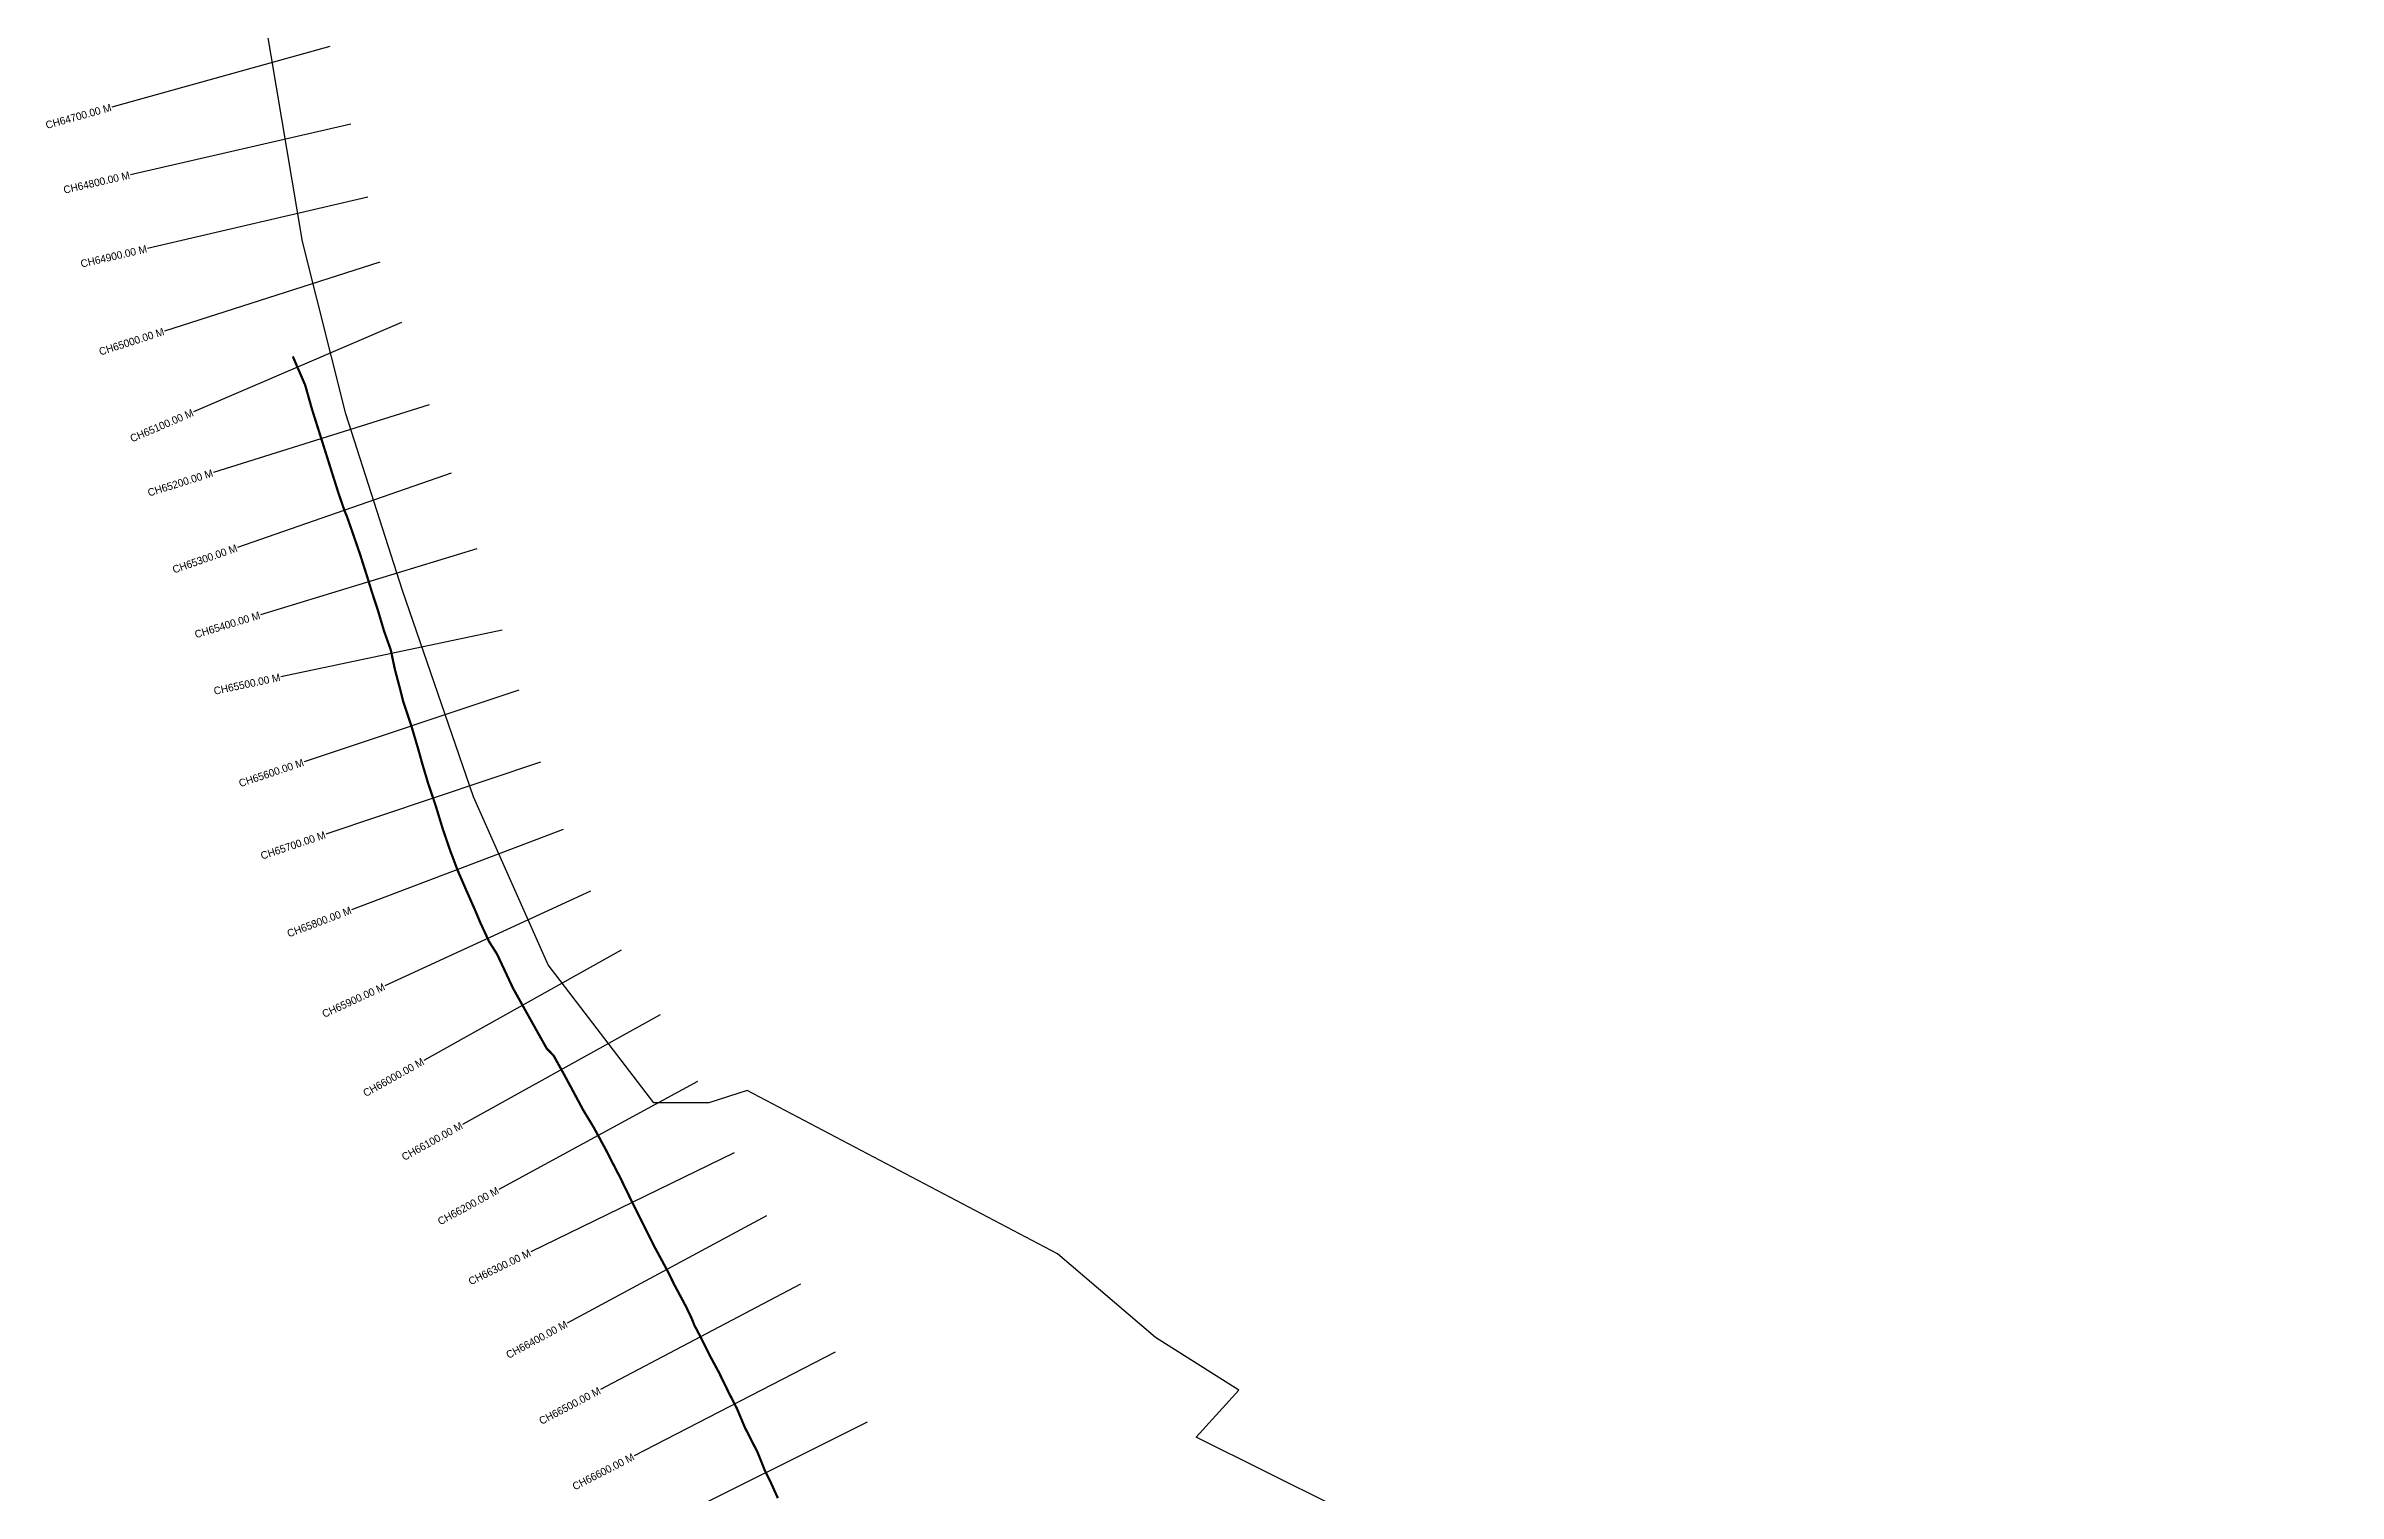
# Model space of a CAD drawing. Header units: metres. Extents: x 259750 to 267842, y 2170940 to 2178220.
# Drawn here: x 259875 to 262915, y 2172425 to 2174345 of the extents above; entities that cross this region are included whole.
import ezdxf
from ezdxf.enums import TextEntityAlignment as Align

# ---------------------------------------------------------------- set-up
doc = ezdxf.new("R2010")
doc.units = ezdxf.units.M
for name, color, linetype in [('CS', 134, 'Continuous'), ('CSMark', 6, 'Continuous'), ('NATURALLY PROTECTED', 3, 'Continuous'), ('village', 3, 'Continuous')]:
    doc.layers.add(name, color=color, linetype=linetype)

msp = doc.modelspace()

# ---------------------------------------------------------------- linework, layer by layer
at = {"layer": 'CS'}
for p, q in [((260251.2, 2174344.4), (259962.2, 2174264.1)), ((260279.1, 2174241.5), (259986.7, 2174174.2)), ((260301.5, 2174144.4), (260009.3, 2174076.4)), ((260317.7, 2174058.3), (260032, 2173966.8)), ((260346.1, 2173978), (260070.5, 2173859.5)), ((260383, 2173868.9), (260096.8, 2173779.1)), ((260412.3, 2173778.1), (260128.9, 2173679.6)), ((260446.2, 2173678), (260159.3, 2173590.3)), ((260479.8, 2173570), (260186.3, 2173507.8)), ((260501.7, 2173490.1), (260217.1, 2173395)), ((260530.4, 2173394.7), (260246.1, 2173299)), ((260560.6, 2173305.4), (260280.1, 2173198.9)), ((260596.8, 2173223.4), (260324.3, 2173097.8)), ((260637.7, 2173145.2), (260375.8, 2172998.9)), ((260689.4, 2173059.6), (260427.1, 2172913.9)), ((260738.7, 2172971.1), (260475.2, 2172827.8)), ((260787.3, 2172876.1), (260517.6, 2172744.7)), ((260830.1, 2172792.6), (260566, 2172650.3)), ((260875.4, 2172702.1), (260610.1, 2172562.1)), ((260921.4, 2172611.6), (260654.7, 2172474.3)), ((260963.7, 2172519), (260695.3, 2172385))]:
    msp.add_line(p, q, dxfattribs=at)
at = {"layer": 'NATURALLY PROTECTED', "const_width": 3, "flags": 128}
msp.add_lwpolyline([(260202.1, 2173933.1), (260218.5, 2173895.1), (260227.5, 2173863.2), (260239.7, 2173824.6), (260251.3, 2173787.7), (260262.5, 2173752.2), (260270.8, 2173728.1), (260274, 2173720.4), (260279.9, 2173703.6), (260291.3, 2173670.5), (260300.9, 2173640.3), (260306.9, 2173620.7), (260315, 2173596.1), (260323.1, 2173568.7), (260331.9, 2173544.1), (260337.6, 2173517.3), (260343.7, 2173494.3), (260348.5, 2173475.2), (260359.7, 2173441.6), (260368.3, 2173412.5), (260373.8, 2173392.7), (260381.5, 2173366.8), (260391.5, 2173337.2), (260401, 2173306), (260410.7, 2173277.7), (260420.7, 2173251.1), (260431.8, 2173225.6), (260443.4, 2173199.3), (260450.9, 2173181.5), (260462.3, 2173156.8), (260473, 2173139.9), (260494.3, 2173094.4), (260519.2, 2173049.8), (260538.8, 2173014.8), (260548.1, 2173005.1), (260562, 2172980), (260571.4, 2172962.6), (260587, 2172933.4), (260601.3, 2172909.8), (260616.9, 2172881.1), (260626.1, 2172863.1), (260635.8, 2172844.4), (260653, 2172809.1), (260669, 2172777), (260682.3, 2172750.6), (260698.7, 2172720.3), (260708.4, 2172700.6), (260723.5, 2172672.4), (260731.1, 2172656.5), (260734.6, 2172647.6), (260743.8, 2172630.2), (260756, 2172605.7), (260767.2, 2172584.9), (260781, 2172556.6), (260791, 2172537.2), (260801.7, 2172511.7), (260818.5, 2172478.8), (260828, 2172455.1), (260835.6, 2172439.7), (260845.4, 2172418)], dxfattribs=at)
at = {"layer": 'village', "color": 6}
msp.add_polyline3d([(262964, 2171908.2, 0), (262616.1, 2171849.8, 0), (262446.7, 2171910.1, 0), (262327.3, 2171902.8, 0), (261692.5, 2171965.2, 0), (261701.4, 2172088, 0), (261750.8, 2172301, 0), (261677.3, 2172361, 0), (261400.2, 2172498.9, 0), (261456.6, 2172561.2, 0), (261346.1, 2172631.2, 0), (261216.3, 2172742.3, 0), (260804.5, 2172958.8, 0), (260753.7, 2172942.8, 0), (260681.1, 2172942.7, 0), (260540.7, 2173125.7, 0), (260441.8, 2173348.6, 0), (260347.4, 2173622.3, 0), (260272.5, 2173857.1, 0), (260215, 2174085.6, 0), (260125.4, 2174619, 0)], dxfattribs=at)

# ---------------------------------------------------------------- texts
at = {"layer": 'CSMark'}
for s, rotation, p in [('CH64700.00 M', 15.5307, (259961.2, 2174263.8)), ('CH64800.00 M', 12.9501, (259985.7, 2174174)), ('CH64900.00 M', 13.1002, (260008.4, 2174076.2)), ('CH65000.00 M', 17.7479, (260031.1, 2173966.5)), ('CH65100.00 M', 23.2615, (260069.6, 2173859.1)), ('CH65200.00 M', 17.422, (260095.8, 2173778.8)), ('CH65300.00 M', 19.1636, (260127.9, 2173679.3)), ('CH65400.00 M', 16.9885, (260158.3, 2173590.1)), ('CH65500.00 M', 11.9631, (260185.3, 2173507.6)), ('CH65600.00 M', 18.4803, (260216.2, 2173394.7)), ('CH65700.00 M', 18.5922, (260245.1, 2173298.7)), ('CH65800.00 M', 20.7818, (260279.2, 2173198.6)), ('CH65900.00 M', 24.7414, (260323.4, 2173097.4)), ('CH66000.00 M', 29.1893, (260374.9, 2172998.4)), ('CH66100.00 M', 29.0469, (260426.2, 2172913.5)), ('CH66200.00 M', 28.5422, (260474.3, 2172827.3)), ('CH66300.00 M', 25.9803, (260516.7, 2172744.3)), ('CH66400.00 M', 28.3269, (260565.1, 2172649.8)), ('CH66500.00 M', 27.8188, (260609.2, 2172561.6)), ('CH66600.00 M', 27.2411, (260653.8, 2172473.8))]:
    msp.add_text(s, height=10, rotation=rotation, dxfattribs=at).set_placement(p, align=Align.MIDDLE_RIGHT)

doc.saveas('drawing.dxf')
